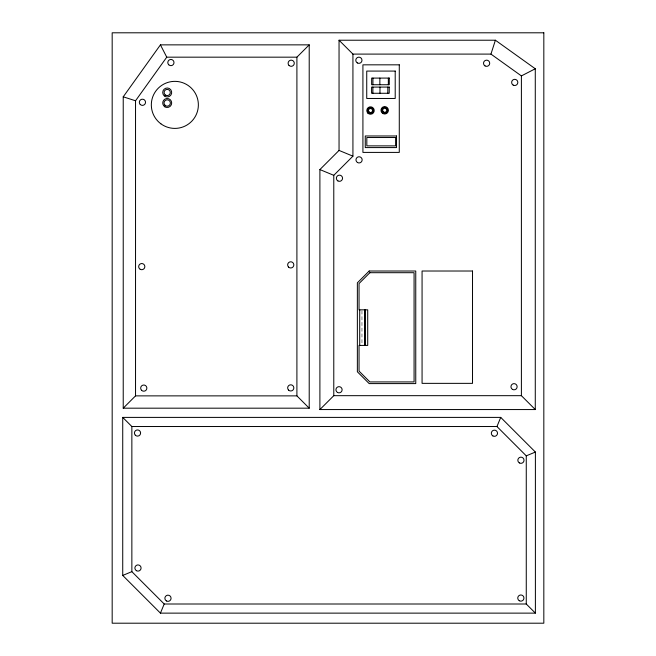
<?xml version="1.0" encoding="UTF-8"?>
<svg xmlns="http://www.w3.org/2000/svg" width="656" height="656" viewBox="0 0 656 656"><rect width="100%" height="100%" fill="white"/><g stroke="black" fill="none" stroke-linecap="round" stroke-linejoin="round"><path stroke-width="0.49" stroke-dasharray="3.28 2.46" d="M361.964 310.846L361.964 344.4"/><path stroke-width="0.98" d="M339.045 40.221L352.928 54.095L490.942 54.095L495.395 40.221L535.28 68.773L535.28 409.557L319.898 409.557L319.898 169.568L339.045 150.421L339.045 40.221L495.395 40.221M160.425 613.13L164.205 604.004L526.268 604.004L535.394 613.13L535.394 452.058L500.733 417.396L122.729 417.396L122.729 575.435L160.425 613.13L535.394 613.13M122.729 417.396L131.856 426.523L496.953 426.523L500.733 417.396M123.23 96.817L160.425 44.862L309.214 44.862L309.214 408.18L123.23 408.18L123.23 96.817L135.538 100.77L135.538 395.871L123.23 408.18M135.538 100.77L166.755 57.17L296.906 57.17L309.214 44.862M319.898 409.557L333.781 395.675L333.781 175.316L352.928 156.169L352.928 54.095M535.28 409.557L521.397 395.675L521.397 75.907L535.28 68.773M122.729 575.435L131.856 571.655L131.856 426.523M526.268 604.004L526.268 455.838L535.394 452.058M333.781 395.675L521.397 395.675M135.538 395.871L296.906 395.871L309.214 408.18M339.045 150.421L352.928 156.169M319.898 169.568L333.781 175.316M490.942 54.095L521.397 75.907M496.953 426.523L526.268 455.838M131.856 571.655L164.205 604.004M160.425 44.862L166.755 57.17M388.336 78.089L388.336 84.739M387.811 87.084L387.811 93.275M379.98 87.084L379.98 93.275M379.865 78.089L379.865 84.739M372.928 78.089L372.928 84.739M372.879 87.084L372.879 93.275M365.367 309.829L365.367 345.417M364.621 309.829L364.621 345.417M359.709 309.829L359.709 345.417M296.906 57.17L296.906 395.871M369.18 271.018L357.364 282.834L357.364 371.78L369.18 383.596L415.756 383.596L415.756 271.018L369.18 271.018M369.877 272.699L359.045 283.531L359.045 309.829L367.713 309.829L367.713 345.417L359.045 345.417L359.045 371.091L369.877 381.923L414.075 381.923L414.075 272.699L369.877 272.699M543.824 32.8L112.176 32.8L112.176 623.2L543.824 623.2L543.824 32.8M399.283 64.829L362.916 64.829L362.916 152.405L399.283 152.405L399.283 64.829M395.207 71.078L366.737 71.078L366.737 98.466L395.207 98.466L395.207 71.078M389.287 78.089L371.649 78.089L371.649 84.739L389.287 84.739L389.287 78.089M389.229 87.084L371.591 87.084L371.591 93.275L389.229 93.275L389.229 87.084M396.519 135.981L365.269 135.981L365.269 147.584L396.519 147.584L396.519 135.981M395.609 137.522L366.827 137.522L366.827 145.878L395.609 145.878L395.609 137.522M472.517 271.018L422.07 271.018L422.07 383.358L472.517 383.358L472.517 271.018M166.427 600.945A3.091 3.091 0 0 0 171.068 598.264A3.091 3.091 0 0 0 166.427 595.582A3.091 3.091 0 0 0 166.427 600.945M519.298 600.74A3.091 3.091 0 0 0 523.947 598.059A3.091 3.091 0 0 0 519.298 595.386A3.091 3.091 0 0 0 519.298 600.74M357.512 162.532A3.091 3.091 0 0 0 362.161 159.851A3.091 3.091 0 0 0 357.512 157.178A3.091 3.091 0 0 0 357.512 162.532M337.914 180.917A3.091 3.091 0 0 0 342.555 178.235A3.091 3.091 0 0 0 337.914 175.554A3.091 3.091 0 0 0 337.914 180.917M337.479 392.436A3.091 3.091 0 0 0 342.12 389.754A3.091 3.091 0 0 0 337.479 387.073A3.091 3.091 0 0 0 337.479 392.436M140.212 269.296A3.091 3.091 0 0 0 144.853 266.623A3.091 3.091 0 0 0 140.212 263.942A3.091 3.091 0 0 0 140.212 269.296M136.44 570.695A3.091 3.091 0 0 0 141.081 568.014A3.091 3.091 0 0 0 136.44 565.333A3.091 3.091 0 0 0 136.44 570.695M135.333 435.215A3.091 3.091 0 0 0 140.507 433.829A3.091 3.091 0 0 0 136.719 430.041A3.091 3.091 0 0 0 135.333 435.215M140.245 104.484A3.091 3.091 0 0 0 145.419 103.099A3.091 3.091 0 0 0 141.63 99.302A3.091 3.091 0 0 0 140.245 104.484M168.707 64.747A3.091 3.091 0 0 0 173.889 63.361A3.091 3.091 0 0 0 170.101 59.565A3.091 3.091 0 0 0 168.707 64.747M289.009 65.42A3.091 3.091 0 0 0 294.183 64.034A3.091 3.091 0 0 0 290.395 60.245A3.091 3.091 0 0 0 289.009 65.42M288.558 267.074A3.091 3.091 0 0 0 293.732 265.68A3.091 3.091 0 0 0 289.944 261.892A3.091 3.091 0 0 0 288.558 267.074M383.219 112.84A2.944 2.944 0 0 0 387.63 110.29A2.944 2.944 0 0 0 383.219 107.748A2.944 2.944 0 0 0 383.219 112.84M383.268 111.709A2.009 2.009 0 0 0 386.638 110.815A2.009 2.009 0 0 0 384.17 108.347A2.009 2.009 0 0 0 383.268 111.709M369.033 113.07A2.944 2.944 0 0 0 373.444 110.528A2.944 2.944 0 0 0 369.033 107.978A2.944 2.944 0 0 0 369.033 113.07M369.082 111.946A2.009 2.009 0 0 0 372.452 111.044A2.009 2.009 0 0 0 369.984 108.584A2.009 2.009 0 0 0 369.082 111.946M382.833 113.504A3.715 3.715 0 0 0 388.409 110.29A3.715 3.715 0 0 0 382.833 107.076A3.715 3.715 0 0 0 382.833 113.504M367.877 113.152A3.715 3.715 0 0 0 374.092 111.487A3.715 3.715 0 0 0 369.541 106.944A3.715 3.715 0 0 0 367.877 113.152M519.388 462.931A3.091 3.091 0 0 0 524.029 460.25A3.091 3.091 0 0 0 519.388 457.568A3.091 3.091 0 0 0 519.388 462.931M512.5 389.402A3.091 3.091 0 0 0 517.141 386.72A3.091 3.091 0 0 0 512.5 384.039A3.091 3.091 0 0 0 512.5 389.402M513.189 85.1A3.091 3.091 0 0 0 517.83 82.418A3.091 3.091 0 0 0 513.189 79.737A3.091 3.091 0 0 0 513.189 85.1M492.877 435.92A3.091 3.091 0 0 0 497.519 433.239A3.091 3.091 0 0 0 492.877 430.557A3.091 3.091 0 0 0 492.877 435.92M485.063 65.928A3.091 3.091 0 0 0 489.712 63.247A3.091 3.091 0 0 0 485.063 60.573A3.091 3.091 0 0 0 485.063 65.928M357.34 62.943A3.091 3.091 0 0 0 361.981 60.262A3.091 3.091 0 0 0 357.34 57.58A3.091 3.091 0 0 0 357.34 62.943M160.868 123.795A23.518 23.518 0 0 0 198.219 107.527A23.518 23.518 0 0 0 165.451 83.32A23.518 23.518 0 0 0 160.868 123.795M288.558 390.082A3.091 3.091 0 0 0 293.732 388.696A3.091 3.091 0 0 0 289.944 384.908A3.091 3.091 0 0 0 288.558 390.082M141.573 390.295A3.091 3.091 0 0 0 146.755 388.91A3.091 3.091 0 0 0 142.967 385.121A3.091 3.091 0 0 0 141.573 390.295M164.336 95.932A4.485 4.485 0 0 0 171.626 93.242A4.485 4.485 0 0 0 165.648 88.273A4.485 4.485 0 0 0 164.336 95.932M164.959 106.871A4.485 4.485 0 0 0 171.692 102.984A4.485 4.485 0 0 0 164.959 99.097A4.485 4.485 0 0 0 164.959 106.871M164.959 105.231A3.165 3.165 0 0 0 170.265 103.804A3.165 3.165 0 0 0 166.386 99.925A3.165 3.165 0 0 0 164.959 105.231M165.656 95.161A3.091 3.091 0 0 0 170.298 92.48A3.091 3.091 0 0 0 165.656 89.798A3.091 3.091 0 0 0 165.656 95.161"/></g></svg>
